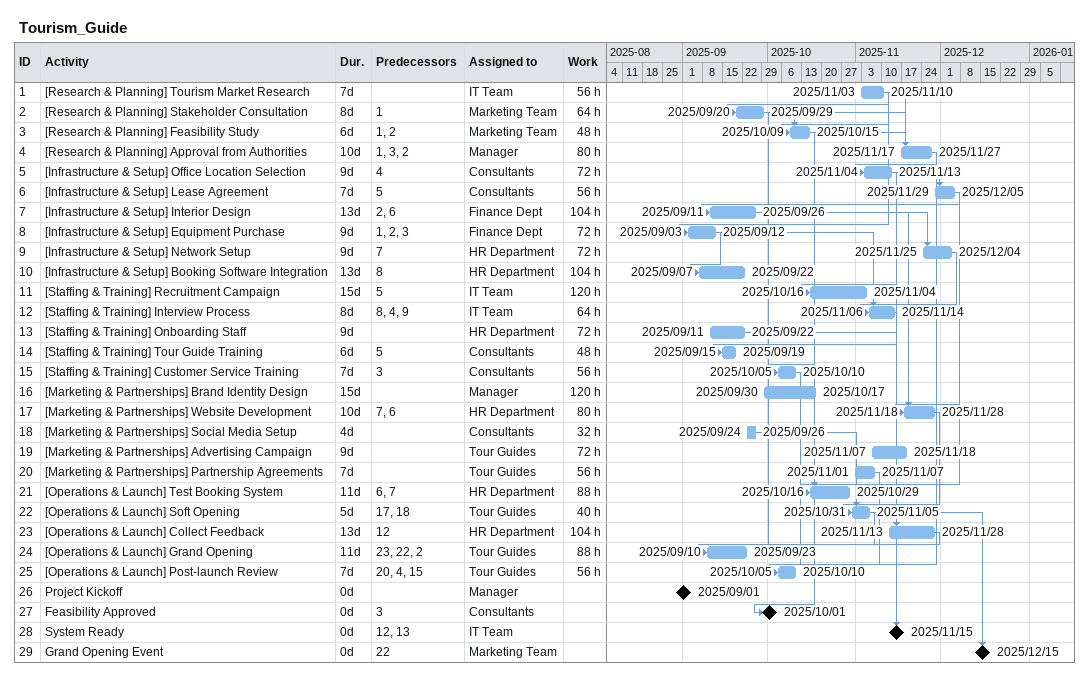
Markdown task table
Tourism_Guide

| ID | Task | Duration | Start | Finish | Predecessors | Resources | Work (h) |
|---|---|---|---|---|---|---|---|
| 1 | [Research & Planning] Tourism Market Research | 7d | 2025-11-03 | 2025-11-10 |  | IT Team | 56 |
| 2 | [Research & Planning] Stakeholder Consultation | 8d | 2025-09-20 | 2025-09-29 | 1 | Marketing Team | 64 |
| 3 | [Research & Planning] Feasibility Study | 6d | 2025-10-09 | 2025-10-15 | 1, 2 | Marketing Team | 48 |
| 4 | [Research & Planning] Approval from Authorities | 10d | 2025-11-17 | 2025-11-27 | 1, 3, 2 | Manager | 80 |
| 5 | [Infrastructure & Setup] Office Location Selection | 9d | 2025-11-04 | 2025-11-13 | 4 | Consultants | 72 |
| 6 | [Infrastructure & Setup] Lease Agreement | 7d | 2025-11-29 | 2025-12-05 | 5 | Consultants | 56 |
| 7 | [Infrastructure & Setup] Interior Design | 13d | 2025-09-11 | 2025-09-26 | 2, 6 | Finance Dept | 104 |
| 8 | [Infrastructure & Setup] Equipment Purchase | 9d | 2025-09-03 | 2025-09-12 | 1, 2, 3 | Finance Dept | 72 |
| 9 | [Infrastructure & Setup] Network Setup | 9d | 2025-11-25 | 2025-12-04 | 7 | HR Department | 72 |
| 10 | [Infrastructure & Setup] Booking Software Integration | 13d | 2025-09-07 | 2025-09-22 | 8 | HR Department | 104 |
| 11 | [Staffing & Training] Recruitment Campaign | 15d | 2025-10-16 | 2025-11-04 | 5 | IT Team | 120 |
| 12 | [Staffing & Training] Interview Process | 8d | 2025-11-06 | 2025-11-14 | 8, 4, 9 | IT Team | 64 |
| 13 | [Staffing & Training] Onboarding Staff | 9d | 2025-09-11 | 2025-09-22 |  | HR Department | 72 |
| 14 | [Staffing & Training] Tour Guide Training | 6d | 2025-09-15 | 2025-09-19 | 5 | Consultants | 48 |
| 15 | [Staffing & Training] Customer Service Training | 7d | 2025-10-05 | 2025-10-10 | 3 | Consultants | 56 |
| 16 | [Marketing & Partnerships] Brand Identity Design | 15d | 2025-09-30 | 2025-10-17 |  | Manager | 120 |
| 17 | [Marketing & Partnerships] Website Development | 10d | 2025-11-18 | 2025-11-28 | 7, 6 | HR Department | 80 |
| 18 | [Marketing & Partnerships] Social Media Setup | 4d | 2025-09-24 | 2025-09-26 |  | Consultants | 32 |
| 19 | [Marketing & Partnerships] Advertising Campaign | 9d | 2025-11-07 | 2025-11-18 |  | Tour Guides | 72 |
| 20 | [Marketing & Partnerships] Partnership Agreements | 7d | 2025-11-01 | 2025-11-07 |  | Tour Guides | 56 |
| 21 | [Operations & Launch] Test Booking System | 11d | 2025-10-16 | 2025-10-29 | 6, 7 | HR Department | 88 |
| 22 | [Operations & Launch] Soft Opening | 5d | 2025-10-31 | 2025-11-05 | 17, 18 | Tour Guides | 40 |
| 23 | [Operations & Launch] Collect Feedback | 13d | 2025-11-13 | 2025-11-28 | 12 | HR Department | 104 |
| 24 | [Operations & Launch] Grand Opening | 11d | 2025-09-10 | 2025-09-23 | 23, 22, 2 | Tour Guides | 88 |
| 25 | [Operations & Launch] Post-launch Review | 7d | 2025-10-05 | 2025-10-10 | 20, 4, 15 | Tour Guides | 56 |
| 26 | Project Kickoff | 0d | 2025-09-01 | 2025-09-01 |  | Manager |  |
| 27 | Feasibility Approved | 0d | 2025-10-01 | 2025-10-01 | 3 | Consultants |  |
| 28 | System Ready | 0d | 2025-11-15 | 2025-11-15 | 12, 13 | IT Team |  |
| 29 | Grand Opening Event | 0d | 2025-12-15 | 2025-12-15 | 22 | Marketing Team |  |
